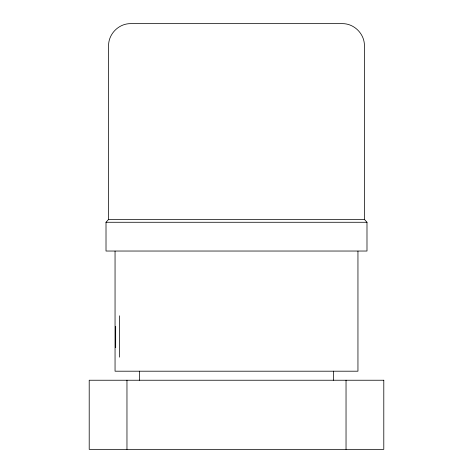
<?xml version="1.0" encoding="UTF-8"?>
<svg xmlns="http://www.w3.org/2000/svg" width="473" height="473" viewBox="0 0 473 473"><rect width="100%" height="100%" fill="white"/><g stroke="black" fill="none" stroke-linecap="round" stroke-linejoin="round"><path stroke-width="0.71" d="M106.011 222.275L108.595 219.389L108.595 45.775C108.347 33.95 118.894 23.402 130.719 23.65L342.281 23.65C354.106 23.402 364.653 33.95 364.405 45.775L364.405 219.389L366.989 222.275L366.989 251.033L106.011 251.033L106.011 222.275L366.989 222.275M108.595 219.389L364.405 219.389M357.949 251.181L357.949 371.199L115.051 371.199L115.051 251.181M346.035 380.239L346.035 449.35M333.607 371.199L333.607 380.239M139.393 371.199L139.393 380.239M126.965 380.239L126.965 449.35M119.551 315.804L119.551 357.15M115.672 326.405L115.672 347.708M383.792 380.239L89.208 380.239L89.208 449.35L383.792 449.35L383.792 380.239"/></g></svg>
